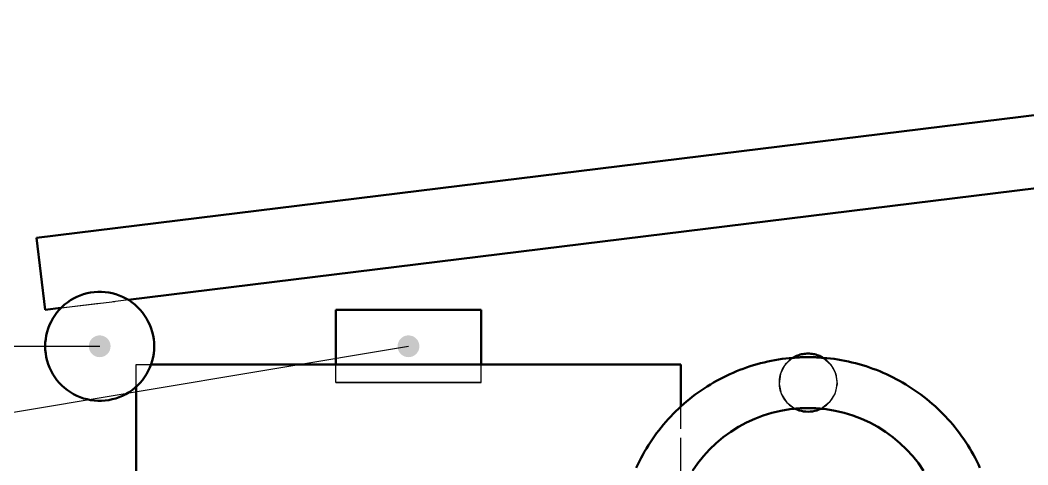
# Model space of a CAD drawing. Header units: millimetres. Extents: x 0 to 594, y 0 to 420.
# Drawn here: x 300.8 to 356.3, y 342.7 to 367.1 of the extents above; entities that cross this region are included whole.
import ezdxf

# ---------------------------------------------------------------- set-up
doc = ezdxf.new("R2010")
doc.units = ezdxf.units.MM
doc.linetypes.add('ISO02-TRAZOS', pattern=[3.75, 3, -0.75])
for name, color, linetype, lineweight in [('01-VISIBLE', 7, 'CONTINUOUS', 50), ('02-OCULTA', 4, 'ISO02-TRAZOS', 25), ('08-FINA', 5, 'CONTINUOUS', 25)]:
    doc.layers.add(name, color=color, linetype=linetype, lineweight=lineweight)

msp = doc.modelspace()

# ---------------------------------------------------------------- hatches: boundary and pattern name
at = {"layer": '08-FINA'}
h = msp.add_hatch(color=7, dxfattribs=at)
h.dxf.hatch_style = 1
edge = h.paths.add_edge_path()
edge.add_arc((305.167, 349.203), 0.6, 0, 360)
h = msp.add_hatch(color=7, dxfattribs=at)
h.dxf.hatch_style = 1
edge = h.paths.add_edge_path()
edge.add_arc((322.167, 349.203), 0.6, 0, 360)

# ---------------------------------------------------------------- linework, layer by layer
at = {"layer": '01-VISIBLE'}
for points in [[(301.679, 355.173), (389.167, 365.915)], [(306.73, 351.763), (391.945, 362.226)], [(302.167, 351.203), (301.679, 355.173)], [(308.167, 349.203), (308.16, 349.403), (308.14, 349.603), (308.107, 349.8), (308.06, 349.995), (308.001, 350.187), (307.929, 350.374), (307.844, 350.556), (307.748, 350.732), (307.64, 350.901), (307.521, 351.062), (307.392, 351.215), (307.252, 351.359), (307.104, 351.494), (306.946, 351.618), (306.781, 351.732), (306.608, 351.834), (306.429, 351.924), (306.245, 352.002), (306.055, 352.068), (305.862, 352.121), (305.666, 352.161), (305.467, 352.188), (305.267, 352.201), (305.066, 352.201), (304.866, 352.188), (304.668, 352.161), (304.471, 352.121), (304.278, 352.068), (304.088, 352.002), (303.904, 351.924), (303.725, 351.834), (303.552, 351.732), (303.387, 351.618), (303.23, 351.494), (303.081, 351.359), (302.942, 351.215), (302.812, 351.062), (302.693, 350.901), (302.585, 350.732), (302.489, 350.556), (302.405, 350.374), (302.333, 350.187), (302.273, 349.995), (302.227, 349.8), (302.193, 349.603), (302.173, 349.403), (302.167, 349.203), (302.173, 349.003), (302.193, 348.803), (302.227, 348.605), (302.273, 348.41), (302.333, 348.219), (302.405, 348.032), (302.489, 347.85), (302.585, 347.674), (302.693, 347.505), (302.812, 347.344), (302.942, 347.191), (303.081, 347.046), (303.23, 346.912), (303.387, 346.788), (303.552, 346.674), (303.725, 346.572), (303.904, 346.482), (304.088, 346.403), (304.278, 346.338), (304.471, 346.285), (304.668, 346.245), (304.866, 346.218), (305.066, 346.205), (305.267, 346.205), (305.467, 346.218), (305.666, 346.245), (305.862, 346.285), (306.055, 346.338), (306.245, 346.403), (306.429, 346.482), (306.608, 346.572), (306.781, 346.674), (306.946, 346.788), (307.104, 346.912), (307.252, 347.046), (307.392, 347.191), (307.521, 347.344), (307.64, 347.505), (307.748, 347.674), (307.844, 347.85), (307.929, 348.032), (308.001, 348.219), (308.06, 348.41), (308.107, 348.605), (308.14, 348.803), (308.16, 349.003), (308.167, 349.203)], [(302.167, 351.203), (303.03, 351.309)], [(318.167, 351.203), (318.667, 351.203), (319.167, 351.203), (319.667, 351.203), (320.167, 351.203), (320.667, 351.203), (321.167, 351.203), (321.667, 351.203), (322.167, 351.203), (322.667, 351.203), (323.167, 351.203), (323.667, 351.203), (324.167, 351.203), (324.667, 351.203), (325.167, 351.203), (325.667, 351.203), (326.167, 351.203)], [(318.167, 348.203), (318.167, 351.203)], [(326.167, 348.203), (326.167, 351.203)], [(343.335, 348.57), (343.135, 348.552), (342.935, 348.53), (342.736, 348.504), (342.537, 348.474), (342.339, 348.441), (342.141, 348.404), (341.945, 348.363), (341.749, 348.318), (341.554, 348.269), (341.36, 348.217), (341.167, 348.161), (340.975, 348.101), (340.785, 348.038), (340.595, 347.97), (340.407, 347.9), (340.221, 347.825), (340.035, 347.747), (339.852, 347.666), (339.67, 347.58), (339.489, 347.492), (339.311, 347.4), (339.134, 347.304), (338.959, 347.205), (338.786, 347.103), (338.615, 346.997), (338.447, 346.889), (338.28, 346.776), (338.115, 346.661), (337.953, 346.543), (337.793, 346.421), (337.636, 346.296), (337.48, 346.169), (337.328, 346.038), (337.178, 345.905), (337.03, 345.768), (336.885, 345.629), (336.743, 345.487), (336.604, 345.342), (336.468, 345.195), (336.334, 345.045), (336.203, 344.892), (336.075, 344.737), (335.951, 344.579), (335.829, 344.419), (335.711, 344.257), (335.595, 344.093), (335.483, 343.926), (335.374, 343.757), (335.268, 343.586), (335.166, 343.413), (335.067, 343.239), (334.972, 343.062), (334.879, 342.883), (334.791, 342.703), (334.706, 342.521)], [(344.167, 348.803), (344.094, 348.801), (344.021, 348.796), (343.949, 348.788), (343.877, 348.776), (343.805, 348.762), (343.735, 348.743), (343.665, 348.722), (343.596, 348.698), (343.529, 348.67), (343.463, 348.64), (343.398, 348.606), (343.335, 348.57)], [(344.167, 348.603), (344.097, 348.603), (344.028, 348.602), (343.958, 348.601), (343.889, 348.599), (343.82, 348.597), (343.75, 348.595), (343.681, 348.592), (343.612, 348.588), (343.542, 348.584), (343.473, 348.58), (343.404, 348.575), (343.335, 348.57)], [(344.999, 348.57), (344.936, 348.606), (344.871, 348.64), (344.805, 348.67), (344.737, 348.698), (344.668, 348.722), (344.599, 348.743), (344.528, 348.762), (344.457, 348.776), (344.385, 348.788), (344.312, 348.796), (344.24, 348.801), (344.167, 348.803)], [(344.999, 348.57), (344.929, 348.575), (344.86, 348.58), (344.791, 348.584), (344.722, 348.588), (344.652, 348.592), (344.583, 348.595), (344.514, 348.597), (344.444, 348.599), (344.375, 348.601), (344.305, 348.602), (344.236, 348.603), (344.167, 348.603)], [(353.627, 342.522), (353.542, 342.704), (353.453, 342.884), (353.361, 343.063), (353.266, 343.24), (353.167, 343.414), (353.064, 343.587), (352.959, 343.758), (352.85, 343.927), (352.738, 344.094), (352.622, 344.258), (352.504, 344.42), (352.382, 344.58), (352.257, 344.738), (352.13, 344.893), (351.999, 345.045), (351.865, 345.195), (351.729, 345.343), (351.589, 345.487), (351.447, 345.629), (351.302, 345.769), (351.155, 345.905), (351.005, 346.039), (350.852, 346.169), (350.697, 346.297), (350.54, 346.421), (350.38, 346.543), (350.217, 346.661), (350.053, 346.777), (349.886, 346.889), (349.717, 346.998), (349.546, 347.103), (349.374, 347.206), (349.199, 347.304), (349.022, 347.4), (348.843, 347.492), (348.663, 347.581), (348.481, 347.666), (348.298, 347.747), (348.112, 347.825), (347.926, 347.9), (347.738, 347.971), (347.549, 348.038), (347.358, 348.101), (347.166, 348.161), (346.973, 348.217), (346.779, 348.269), (346.584, 348.318), (346.389, 348.363), (346.192, 348.404), (345.994, 348.441), (345.796, 348.474), (345.598, 348.504), (345.398, 348.53), (345.199, 348.552), (344.999, 348.57)], [(307.995, 348.203), (308.524, 348.203), (309.052, 348.203), (309.581, 348.203), (310.109, 348.203), (310.638, 348.203), (311.167, 348.203)], [(311.167, 348.203), (333.167, 348.203)], [(337.167, 348.203), (336.595, 348.203), (336.024, 348.203), (335.452, 348.203), (334.881, 348.203), (334.31, 348.203), (333.738, 348.203), (333.167, 348.203)], [(337.167, 345.894), (337.167, 348.203)], [(307.167, 334.65), (307.167, 346.967)], [(337.804, 342.36), (338.093, 342.771), (338.408, 343.163), (338.748, 343.532), (339.112, 343.879), (339.499, 344.2), (339.905, 344.496), (340.33, 344.764), (340.772, 345.003), (341.229, 345.212), (341.699, 345.391), (342.179, 345.538), (342.669, 345.654), (343.164, 345.737), (343.664, 345.786), (344.167, 345.803)], [(344.167, 345.803), (344.107, 345.803), (344.048, 345.802), (343.989, 345.801), (343.929, 345.799), (343.87, 345.797), (343.811, 345.795), (343.752, 345.792), (343.692, 345.788), (343.633, 345.784), (343.574, 345.78), (343.515, 345.775), (343.456, 345.77)], [(343.456, 345.77), (343.568, 345.719), (343.683, 345.678), (343.802, 345.645), (343.922, 345.622), (344.044, 345.608), (344.167, 345.603), (344.289, 345.608), (344.411, 345.622), (344.532, 345.645), (344.65, 345.678), (344.766, 345.719), (344.878, 345.77)], [(344.878, 345.77), (344.819, 345.775), (344.759, 345.78), (344.7, 345.784), (344.641, 345.788), (344.582, 345.792), (344.523, 345.795), (344.463, 345.797), (344.404, 345.799), (344.345, 345.801), (344.285, 345.802), (344.226, 345.803), (344.167, 345.803)], [(344.167, 345.803), (344.669, 345.786), (345.169, 345.737), (345.665, 345.654), (346.154, 345.538), (346.634, 345.391), (347.104, 345.212), (347.561, 345.003), (348.003, 344.764), (348.428, 344.496), (348.835, 344.2), (349.221, 343.879), (349.585, 343.532), (349.925, 343.163), (350.24, 342.771), (350.529, 342.36)]]:
    msp.add_lwpolyline(points, dxfattribs=at)
at = {"layer": '02-OCULTA'}
for points in [[(301.679, 355.173), (389.167, 365.915)], [(302.167, 351.203), (391.945, 362.226)], [(302.167, 351.203), (301.679, 355.173)], [(308.167, 349.203), (308.16, 349.403), (308.14, 349.603), (308.107, 349.8), (308.06, 349.995), (308.001, 350.187), (307.929, 350.374), (307.844, 350.556), (307.748, 350.732), (307.64, 350.901), (307.521, 351.062), (307.392, 351.215), (307.252, 351.359), (307.104, 351.494), (306.946, 351.618), (306.781, 351.732), (306.608, 351.834), (306.429, 351.924), (306.245, 352.002), (306.055, 352.068), (305.862, 352.121), (305.666, 352.161), (305.467, 352.188), (305.267, 352.201), (305.066, 352.201), (304.866, 352.188), (304.668, 352.161), (304.471, 352.121), (304.278, 352.068), (304.088, 352.002), (303.904, 351.924), (303.725, 351.834), (303.552, 351.732), (303.387, 351.618), (303.23, 351.494), (303.081, 351.359), (302.942, 351.215), (302.812, 351.062), (302.693, 350.901), (302.585, 350.732), (302.489, 350.556), (302.405, 350.374), (302.333, 350.187), (302.273, 349.995), (302.227, 349.8), (302.193, 349.603), (302.173, 349.403), (302.167, 349.203), (302.173, 349.003), (302.193, 348.803), (302.227, 348.605), (302.273, 348.41), (302.333, 348.219), (302.405, 348.032), (302.489, 347.85), (302.585, 347.674), (302.693, 347.505), (302.812, 347.344), (302.942, 347.191), (303.081, 347.046), (303.23, 346.912), (303.387, 346.788), (303.552, 346.674), (303.725, 346.572), (303.904, 346.482), (304.088, 346.403), (304.278, 346.338), (304.471, 346.285), (304.668, 346.245), (304.866, 346.218), (305.066, 346.205), (305.267, 346.205), (305.467, 346.218), (305.666, 346.245), (305.862, 346.285), (306.055, 346.338), (306.245, 346.403), (306.429, 346.482), (306.608, 346.572), (306.781, 346.674), (306.946, 346.788), (307.104, 346.912), (307.252, 347.046), (307.392, 347.191), (307.521, 347.344), (307.64, 347.505), (307.748, 347.674), (307.844, 347.85), (307.929, 348.032), (308.001, 348.219), (308.06, 348.41), (308.107, 348.605), (308.14, 348.803), (308.16, 349.003), (308.167, 349.203)], [(303.03, 351.309), (306.73, 351.763)], [(326.167, 351.203), (325.667, 351.203), (325.167, 351.203), (324.667, 351.203), (324.167, 351.203), (323.667, 351.203), (323.167, 351.203), (322.667, 351.203), (322.167, 351.203), (321.667, 351.203), (321.167, 351.203), (320.667, 351.203), (320.167, 351.203), (319.667, 351.203), (319.167, 351.203), (318.667, 351.203), (318.167, 351.203)], [(345.767, 347.203), (345.754, 347.403), (345.716, 347.601), (345.654, 347.792), (345.569, 347.974), (345.461, 348.143), (345.333, 348.298), (345.187, 348.436), (345.024, 348.554), (344.848, 348.651), (344.661, 348.725), (344.466, 348.775), (344.267, 348.8), (344.066, 348.8), (343.867, 348.775), (343.672, 348.725), (343.485, 348.651), (343.309, 348.554), (343.147, 348.436), (343, 348.298), (342.872, 348.143), (342.765, 347.974), (342.679, 347.792), (342.617, 347.601), (342.579, 347.403), (342.567, 347.203), (342.579, 347.002), (342.617, 346.805), (342.679, 346.614), (342.765, 346.432), (342.872, 346.262), (343, 346.108), (343.147, 345.97), (343.309, 345.852), (343.485, 345.755), (343.672, 345.681), (343.867, 345.631), (344.066, 345.606), (344.267, 345.606), (344.466, 345.631), (344.661, 345.681), (344.848, 345.755), (345.024, 345.852), (345.187, 345.97), (345.333, 346.108), (345.461, 346.262), (345.569, 346.432), (345.654, 346.614), (345.716, 346.805), (345.754, 347.002), (345.767, 347.203)], [(343.335, 348.57), (342.911, 348.194), (342.644, 347.695), (342.568, 347.134), (342.692, 346.581), (343.001, 346.107), (343.456, 345.77)], [(344.999, 348.57), (345.423, 348.194), (345.689, 347.695), (345.765, 347.134), (345.641, 346.581), (345.332, 346.107), (344.878, 345.77)], [(307.167, 346.967), (307.167, 348.203)], [(307.167, 292.17), (307.167, 348.203)], [(307.167, 348.203), (307.305, 348.203), (307.443, 348.203), (307.581, 348.203), (307.719, 348.203), (307.857, 348.203), (307.995, 348.203)], [(307.167, 348.203), (307.667, 348.203), (308.167, 348.203), (308.667, 348.203), (309.167, 348.203), (309.667, 348.203), (310.167, 348.203), (310.667, 348.203), (311.167, 348.203)], [(311.167, 348.203), (333.167, 348.203)], [(318.167, 347.203), (318.167, 348.203)], [(326.167, 347.203), (326.167, 348.203)], [(337.167, 348.203), (336.667, 348.203), (336.167, 348.203), (335.667, 348.203), (335.167, 348.203), (334.667, 348.203), (334.167, 348.203), (333.667, 348.203), (333.167, 348.203)], [(337.167, 292.17), (337.167, 348.203)], [(326.167, 347.203), (325.667, 347.203), (325.167, 347.203), (324.667, 347.203), (324.167, 347.203), (323.667, 347.203), (323.167, 347.203), (322.667, 347.203), (322.167, 347.203), (321.667, 347.203), (321.167, 347.203), (320.667, 347.203), (320.167, 347.203), (319.667, 347.203), (319.167, 347.203), (318.667, 347.203), (318.167, 347.203)], [(318.167, 347.203), (318.667, 347.203), (319.167, 347.203), (319.667, 347.203), (320.167, 347.203), (320.667, 347.203), (321.167, 347.203), (321.667, 347.203), (322.167, 347.203), (322.667, 347.203), (323.167, 347.203), (323.667, 347.203), (324.167, 347.203), (324.667, 347.203), (325.167, 347.203), (325.667, 347.203), (326.167, 347.203)], [(337.167, 341.163), (337.167, 345.894)]]:
    msp.add_lwpolyline(points, dxfattribs=at)
at = {"layer": '08-FINA'}
for p, q in [((275.112, 341.36), (322.167, 349.203)), ((275.167, 349.203), (305.167, 349.203))]:
    msp.add_line(p, q, dxfattribs=at)
msp.add_circle((340.667, 326.5), 62.5, dxfattribs=at)

doc.saveas('drawing.dxf')
